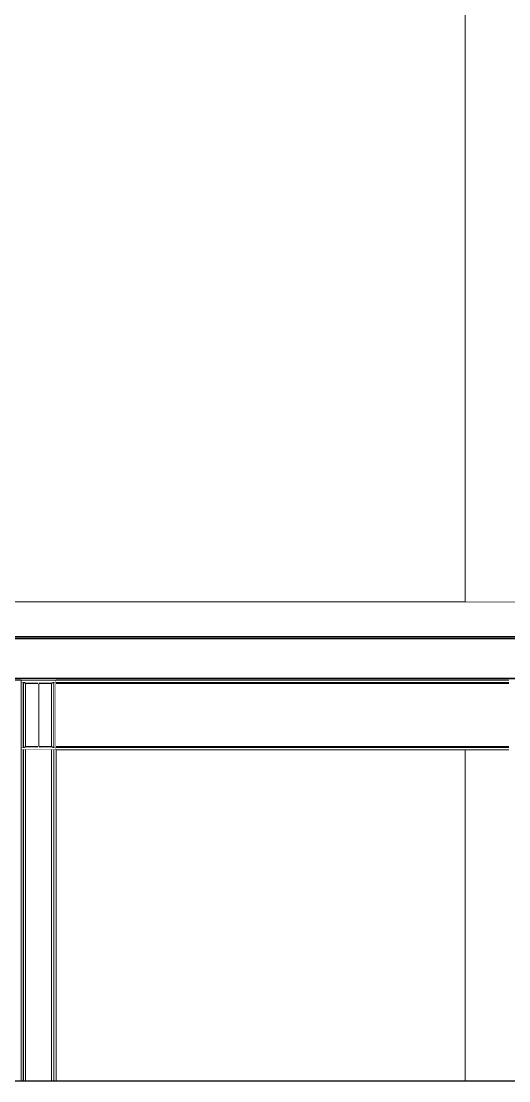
# Model space of a CAD drawing. Extents: x -3080 to 28500, y -1326 to 31609.
# Drawn here: x 20710 to 20990, y 27376 to 27984 of the extents above; entities that cross this region are included whole.
import ezdxf
from ezdxf.xclip import XClip

# ---------------------------------------------------------------- set-up
doc = ezdxf.new("R2010")
doc.units = 0
doc.header["$LTSCALE"] = 100
doc.header["$XCLIPFRAME"] = 2
doc.linetypes.add('188K-SM-07-F10-MECH-CR PIPE-Y2257103$0$X-S-FAB_SL ALL$0$Wipeout_Contour', pattern=[1, 0, -1])
for name, color, linetype in [('0-xref', 8, 'Continuous'), ('188K-SM-07-F10-MECH-CR PIPE-Y2257103$0$X-S-FAB_SL ALL$0$ASP_1', 1, 'Continuous'), ('188K-SM-07-F10-MECH-CR PIPE-Y2257103$0$X-S-FAB_SL ALL$0$Hattch', 7, 'Continuous'), ('188K-SM-07-F10-MECH-CR PIPE-Y2257103$0$X-S-FAB_SL ALL$0$S-BEAM', 7, 'Continuous'), ('188K-SM-07-F10-MECH-CR PIPE-Y2257103$0$X-S-FAB_SL ALL$0$S-COL', 7, 'Continuous'), ('188K-SM-07-F10-MECH-CR PIPE-Y2257103$0$X-S-FAB_SL ALL$0$S-SLAB', 7, 'Continuous')]:
    doc.layers.add(name, color=color, linetype=linetype)

# ---------------------------------------------------------------- blocks, each defined once
blk = doc.blocks.new('188K-SM-07-F10-MECH-CR PIPE-Y2257103$0$X-S-FAB_SL ALL$0$剖面元素_223_3', base_point=(23061.26, -8263.06))
at = {"color": 254, "linetype": '188K-SM-07-F10-MECH-CR PIPE-Y2257103$0$X-S-FAB_SL ALL$0$Wipeout_Contour', "lineweight": 0, "ltscale": 356187.302139}
blk.add_wipeout([(44026.26, -6943.06), (44096.26, -6943.06), (44096.26, -6204.02), (44078.76, -6204.02), (44078.76, -6212.28), (44043.76, -6212.28), (44043.76, -6204.02), (44026.26, -6204.02)], dxfattribs=at).dxf.layer = '188K-SM-07-F10-MECH-CR PIPE-Y2257103$0$X-S-FAB_SL ALL$0$Hattch'
at = {"color": 254, "linetype": '188K-SM-07-F10-MECH-CR PIPE-Y2257103$0$X-S-FAB_SL ALL$0$Wipeout_Contour', "lineweight": 0, "ltscale": 178432.312932}
blk.add_wipeout([(44026.26, -6963.26), (44096.26, -6963.26), (44096.26, -6963.06), (44026.26, -6963.06)], dxfattribs=at).dxf.layer = '188K-SM-07-F10-MECH-CR PIPE-Y2257103$0$X-S-FAB_SL ALL$0$Hattch'
at = {"color": 254, "linetype": '188K-SM-07-F10-MECH-CR PIPE-Y2257103$0$X-S-FAB_SL ALL$0$Wipeout_Contour', "lineweight": 0, "ltscale": 178444.817792}
blk.add_wipeout([(44051.26, -7028.06), (44026.26, -7028.06), (44026.26, -7218.06), (44051.26, -7218.06)], dxfattribs=at).dxf.layer = '188K-SM-07-F10-MECH-CR PIPE-Y2257103$0$X-S-FAB_SL ALL$0$Hattch'
at = {"layer": '188K-SM-07-F10-MECH-CR PIPE-Y2257103$0$X-S-FAB_SL ALL$0$S-COL', "color": 8, "lineweight": 0}
for p, q in [((44026.26, -6943.06), (44026.26, -6204.02)), ((44026.26, -6963.26), (44026.26, -6963.06)), ((44026.26, -7218.06), (44026.26, -7028.06))]:
    blk.add_line(p, q, dxfattribs=at)
blk = doc.blocks.new('188K-SM-07-F10-MECH-CR PIPE-Y2257103$0$X-S-FAB_SL ALL$0$剖面元素_1329_3', base_point=(23061.26, -8263.06))
at = {"layer": '188K-SM-07-F10-MECH-CR PIPE-Y2257103$0$X-S-FAB_SL ALL$0$S-BEAM', "color": 2, "lineweight": 0}
for p, q in [((43771.26, -6988.06), (43771.26, -6989.36)), ((43791.26, -6988.06), (43771.26, -6988.06)), ((43791.26, -6988.06), (43791.26, -6989.36)), ((43771.26, -7026.76), (43771.26, -7028.06)), ((43791.26, -7028.06), (43771.26, -7028.06)), ((43791.26, -7026.76), (43791.26, -7028.06))]:
    blk.add_line(p, q, dxfattribs=at)
at = {"layer": '188K-SM-07-F10-MECH-CR PIPE-Y2257103$0$X-S-FAB_SL ALL$0$S-BEAM', "color": 2, "lineweight": 0, "flags": 128}
for points in [[(43780.69, -6989.54), (43780.26, -6989.36), (43771.26, -6989.36)], [(43780.69, -6989.54), (43780.86, -6989.96), (43780.86, -7026.16), (43780.69, -7026.59)], [(43781.84, -6989.54), (43781.66, -6989.96), (43781.66, -7026.16), (43781.84, -7026.59)], [(43791.26, -6989.36), (43782.26, -6989.36), (43781.84, -6989.54)], [(43780.69, -7026.59), (43780.26, -7026.76), (43771.26, -7026.76)], [(43781.84, -7026.59), (43782.26, -7026.76), (43791.26, -7026.76)]]:
    blk.add_lwpolyline(points, dxfattribs=at)
blk = doc.blocks.new('188K-SM-07-F10-MECH-CR PIPE-Y2257103$0$X-S-FAB_SL ALL$0$剖面元素_2091_3', base_point=(23061.26, -8263.06))
at = {"color": 254, "linetype": '188K-SM-07-F10-MECH-CR PIPE-Y2257103$0$X-S-FAB_SL ALL$0$Wipeout_Contour', "lineweight": 0, "ltscale": 177317.313486}
blk.add_wipeout([(43771.26, -7026.76), (43772.46, -7026.76), (43772.46, -6989.36), (43771.26, -6989.36)], dxfattribs=at).dxf.layer = '188K-SM-07-F10-MECH-CR PIPE-Y2257103$0$X-S-FAB_SL ALL$0$Hattch'
at = {"color": 254, "linetype": '188K-SM-07-F10-MECH-CR PIPE-Y2257103$0$X-S-FAB_SL ALL$0$Wipeout_Contour', "lineweight": 0, "ltscale": 177391.568206}
blk.add_wipeout([(43790.06, -6989.36), (43790.06, -7026.76), (43791.26, -7026.76), (43791.26, -6989.36)], dxfattribs=at).dxf.layer = '188K-SM-07-F10-MECH-CR PIPE-Y2257103$0$X-S-FAB_SL ALL$0$Hattch'
at = {"color": 254, "linetype": '188K-SM-07-F10-MECH-CR PIPE-Y2257103$0$X-S-FAB_SL ALL$0$Wipeout_Contour', "lineweight": 0, "ltscale": 177390.998504}
blk.add_wipeout([(43772.46, -7028.06), (43771.26, -7028.06), (43771.26, -7218.06), (43772.46, -7218.06)], dxfattribs=at).dxf.layer = '188K-SM-07-F10-MECH-CR PIPE-Y2257103$0$X-S-FAB_SL ALL$0$Hattch'
at = {"color": 254, "linetype": '188K-SM-07-F10-MECH-CR PIPE-Y2257103$0$X-S-FAB_SL ALL$0$Wipeout_Contour', "lineweight": 0, "ltscale": 177465.222401}
blk.add_wipeout([(43790.06, -7028.06), (43790.06, -7218.06), (43791.26, -7218.06), (43791.26, -7028.06)], dxfattribs=at).dxf.layer = '188K-SM-07-F10-MECH-CR PIPE-Y2257103$0$X-S-FAB_SL ALL$0$Hattch'
at = {"color": 254, "linetype": '188K-SM-07-F10-MECH-CR PIPE-Y2257103$0$X-S-FAB_SL ALL$0$Wipeout_Contour', "lineweight": 0, "ltscale": 177388.854403}
blk.add_wipeout([(43789.89, -6989.36), (43789.89, -7026.76), (43790.06, -7026.76), (43790.06, -6989.36)], dxfattribs=at).dxf.layer = '188K-SM-07-F10-MECH-CR PIPE-Y2257103$0$X-S-FAB_SL ALL$0$Hattch'
at = {"color": 254, "linetype": '188K-SM-07-F10-MECH-CR PIPE-Y2257103$0$X-S-FAB_SL ALL$0$Wipeout_Contour', "lineweight": 0, "ltscale": 177462.509724}
blk.add_wipeout([(43789.89, -7028.06), (43789.89, -7218.06), (43790.06, -7218.06), (43790.06, -7028.06)], dxfattribs=at).dxf.layer = '188K-SM-07-F10-MECH-CR PIPE-Y2257103$0$X-S-FAB_SL ALL$0$Hattch'
at = {"color": 254, "linetype": '188K-SM-07-F10-MECH-CR PIPE-Y2257103$0$X-S-FAB_SL ALL$0$Wipeout_Contour', "lineweight": 0, "ltscale": 354775.247216}
blk.add_wipeout([(43789.41, -6989.54), (43789.41, -7026.58), (43789.42, -7026.59), (43789.84, -7026.76), (43789.89, -7026.76), (43789.89, -6989.36), (43789.84, -6989.36), (43789.42, -6989.54)], dxfattribs=at).dxf.layer = '188K-SM-07-F10-MECH-CR PIPE-Y2257103$0$X-S-FAB_SL ALL$0$Hattch'
at = {"color": 254, "linetype": '188K-SM-07-F10-MECH-CR PIPE-Y2257103$0$X-S-FAB_SL ALL$0$Wipeout_Contour', "lineweight": 0, "ltscale": 177461.226588}
blk.add_wipeout([(43789.89, -7028.06), (43789.41, -7028.06), (43789.41, -7218.06), (43789.89, -7218.06)], dxfattribs=at).dxf.layer = '188K-SM-07-F10-MECH-CR PIPE-Y2257103$0$X-S-FAB_SL ALL$0$Hattch'
at = {"color": 254, "linetype": '188K-SM-07-F10-MECH-CR PIPE-Y2257103$0$X-S-FAB_SL ALL$0$Wipeout_Contour', "lineweight": 0, "ltscale": 177385.346731}
blk.add_wipeout([(43788.76, -7026.16), (43789.41, -7026.58), (43789.41, -6989.54), (43788.76, -6989.96)], dxfattribs=at).dxf.layer = '188K-SM-07-F10-MECH-CR PIPE-Y2257103$0$X-S-FAB_SL ALL$0$Hattch'
at = {"color": 254, "linetype": '188K-SM-07-F10-MECH-CR PIPE-Y2257103$0$X-S-FAB_SL ALL$0$Wipeout_Contour', "lineweight": 0, "ltscale": 177459.004142}
blk.add_wipeout([(43789.41, -7028.06), (43788.76, -7028.06), (43788.76, -7218.06), (43789.41, -7218.06)], dxfattribs=at).dxf.layer = '188K-SM-07-F10-MECH-CR PIPE-Y2257103$0$X-S-FAB_SL ALL$0$Hattch'
at = {"color": 254, "linetype": '188K-SM-07-F10-MECH-CR PIPE-Y2257103$0$X-S-FAB_SL ALL$0$Wipeout_Contour', "lineweight": 0, "ltscale": 177428.110458}
blk.add_wipeout([(43773.76, -7028.06), (43773.76, -7218.06), (43788.76, -7218.06), (43788.76, -7028.06)], dxfattribs=at).dxf.layer = '188K-SM-07-F10-MECH-CR PIPE-Y2257103$0$X-S-FAB_SL ALL$0$Hattch'
at = {"color": 254, "linetype": '188K-SM-07-F10-MECH-CR PIPE-Y2257103$0$X-S-FAB_SL ALL$0$Wipeout_Contour', "lineweight": 0, "ltscale": 177338.838437}
blk.add_wipeout([(43773.76, -6989.96), (43773.76, -7026.16), (43780.86, -7026.16), (43780.86, -6989.96)], dxfattribs=at).dxf.layer = '188K-SM-07-F10-MECH-CR PIPE-Y2257103$0$X-S-FAB_SL ALL$0$Hattch'
at = {"color": 254, "linetype": '188K-SM-07-F10-MECH-CR PIPE-Y2257103$0$X-S-FAB_SL ALL$0$Wipeout_Contour', "lineweight": 0, "ltscale": 177370.04121}
blk.add_wipeout([(43788.76, -6989.96), (43781.66, -6989.96), (43781.66, -7026.16), (43788.76, -7026.16)], dxfattribs=at).dxf.layer = '188K-SM-07-F10-MECH-CR PIPE-Y2257103$0$X-S-FAB_SL ALL$0$Hattch'
at = {"color": 254, "linetype": '188K-SM-07-F10-MECH-CR PIPE-Y2257103$0$X-S-FAB_SL ALL$0$Wipeout_Contour', "lineweight": 0, "ltscale": 177397.216693}
blk.add_wipeout([(43773.76, -7028.06), (43773.11, -7028.06), (43773.11, -7218.06), (43773.76, -7218.06)], dxfattribs=at).dxf.layer = '188K-SM-07-F10-MECH-CR PIPE-Y2257103$0$X-S-FAB_SL ALL$0$Hattch'
at = {"layer": '188K-SM-07-F10-MECH-CR PIPE-Y2257103$0$X-S-FAB_SL ALL$0$S-COL', "color": 8, "lineweight": 0}
for p, q in [((43788.76, -7026.16), (43788.76, -6989.96)), ((43790.06, -7026.76), (43790.06, -6989.36)), ((43791.26, -7026.76), (43791.26, -6989.36)), ((43788.76, -7218.06), (43788.76, -7028.06)), ((43790.06, -7218.06), (43790.06, -7028.06)), ((43791.26, -7218.06), (43791.26, -7028.06))]:
    blk.add_line(p, q, dxfattribs=at)
at = {"color": 254, "linetype": '188K-SM-07-F10-MECH-CR PIPE-Y2257103$0$X-S-FAB_SL ALL$0$Wipeout_Contour', "lineweight": 0, "ltscale": 177323.533622}
blk.add_wipeout([(43773.76, -6989.96), (43773.11, -6989.54), (43773.11, -7026.58), (43773.76, -7026.16)], dxfattribs=at).dxf.layer = '188K-SM-07-F10-MECH-CR PIPE-Y2257103$0$X-S-FAB_SL ALL$0$Hattch'
at = {"color": 254, "linetype": '188K-SM-07-F10-MECH-CR PIPE-Y2257103$0$X-S-FAB_SL ALL$0$Wipeout_Contour', "lineweight": 0, "ltscale": 354642.516839}
blk.add_wipeout([(43772.64, -6989.36), (43772.64, -7026.76), (43772.69, -7026.76), (43773.11, -7026.59), (43773.11, -7026.58), (43773.11, -6989.54), (43773.11, -6989.54), (43772.69, -6989.36)], dxfattribs=at).dxf.layer = '188K-SM-07-F10-MECH-CR PIPE-Y2257103$0$X-S-FAB_SL ALL$0$Hattch'
at = {"color": 254, "linetype": '188K-SM-07-F10-MECH-CR PIPE-Y2257103$0$X-S-FAB_SL ALL$0$Wipeout_Contour', "lineweight": 0, "ltscale": 177394.994266}
blk.add_wipeout([(43773.11, -7028.06), (43772.64, -7028.06), (43772.64, -7218.06), (43773.11, -7218.06)], dxfattribs=at).dxf.layer = '188K-SM-07-F10-MECH-CR PIPE-Y2257103$0$X-S-FAB_SL ALL$0$Hattch'
at = {"color": 254, "linetype": '188K-SM-07-F10-MECH-CR PIPE-Y2257103$0$X-S-FAB_SL ALL$0$Wipeout_Contour', "lineweight": 0, "ltscale": 177393.71115}
blk.add_wipeout([(43772.46, -7218.06), (43772.64, -7218.06), (43772.64, -7028.06), (43772.46, -7028.06)], dxfattribs=at).dxf.layer = '188K-SM-07-F10-MECH-CR PIPE-Y2257103$0$X-S-FAB_SL ALL$0$Hattch'
at = {"color": 254, "linetype": '188K-SM-07-F10-MECH-CR PIPE-Y2257103$0$X-S-FAB_SL ALL$0$Wipeout_Contour', "lineweight": 0, "ltscale": 177320.027258}
blk.add_wipeout([(43772.64, -6989.36), (43772.46, -6989.36), (43772.46, -7026.76), (43772.64, -7026.76)], dxfattribs=at).dxf.layer = '188K-SM-07-F10-MECH-CR PIPE-Y2257103$0$X-S-FAB_SL ALL$0$Hattch'
at = {"layer": '188K-SM-07-F10-MECH-CR PIPE-Y2257103$0$X-S-FAB_SL ALL$0$S-COL', "color": 8, "lineweight": 0}
for p, q in [((43771.26, -7026.76), (43771.26, -6989.36)), ((43772.46, -7026.76), (43772.46, -6989.36)), ((43773.76, -7026.16), (43773.76, -6989.96)), ((43771.26, -7218.06), (43771.26, -7028.06)), ((43772.46, -7218.06), (43772.46, -7028.06)), ((43773.76, -7218.06), (43773.76, -7028.06))]:
    blk.add_line(p, q, dxfattribs=at)
blk = doc.blocks.new('188K-SM-07-F10-MECH-CR PIPE-Y2257103$0$X-S-FAB_SL ALL$0$剖面元素_2189_3', base_point=(23061.26, -8263.06))
at = {"color": 254, "linetype": '188K-SM-07-F10-MECH-CR PIPE-Y2257103$0$X-S-FAB_SL ALL$0$Wipeout_Contour', "lineweight": 0, "ltscale": 168576.746401}
blk.add_wipeout([(38161.26, -6987.26), (38161.26, -6988.06), (44952.76, -6988.06), (44952.76, -6987.26)], dxfattribs=at).dxf.layer = '188K-SM-07-F10-MECH-CR PIPE-Y2257103$0$X-S-FAB_SL ALL$0$Hattch'
at = {"color": 254, "linetype": '188K-SM-07-F10-MECH-CR PIPE-Y2257103$0$X-S-FAB_SL ALL$0$Wipeout_Contour', "lineweight": 0, "ltscale": 168576.450104}
blk.add_wipeout([(38161.26, -6987.18), (38161.26, -6987.26), (44952.76, -6987.26), (44952.76, -6987.18)], dxfattribs=at).dxf.layer = '188K-SM-07-F10-MECH-CR PIPE-Y2257103$0$X-S-FAB_SL ALL$0$Hattch'
at = {"color": 254, "linetype": '188K-SM-07-F10-MECH-CR PIPE-Y2257103$0$X-S-FAB_SL ALL$0$Wipeout_Contour', "lineweight": 0, "ltscale": 168576.349998}
blk.add_wipeout([(38161.26, -6986.96), (38161.26, -6987.18), (44952.76, -6987.18), (44952.76, -6986.96)], dxfattribs=at).dxf.layer = '188K-SM-07-F10-MECH-CR PIPE-Y2257103$0$X-S-FAB_SL ALL$0$Hattch'
at = {"color": 254, "linetype": '188K-SM-07-F10-MECH-CR PIPE-Y2257103$0$X-S-FAB_SL ALL$0$Wipeout_Contour', "lineweight": 0, "ltscale": 168568.749907}
blk.add_wipeout([(38161.26, -6964.36), (38161.26, -6986.96), (44952.76, -6986.96), (44952.76, -6964.36)], dxfattribs=at).dxf.layer = '188K-SM-07-F10-MECH-CR PIPE-Y2257103$0$X-S-FAB_SL ALL$0$Hattch'
at = {"layer": '188K-SM-07-F10-MECH-CR PIPE-Y2257103$0$X-S-FAB_SL ALL$0$S-BEAM', "color": 8, "lineweight": 0}
for p, q in [((38161.26, -6986.96), (44952.76, -6986.96)), ((38161.26, -6987.26), (44952.76, -6987.26)), ((43511.26, -6988.06), (43771.26, -6988.06)), ((43791.26, -6988.06), (44051.26, -6988.06))]:
    blk.add_line(p, q, dxfattribs=at)
at = {"color": 254, "linetype": '188K-SM-07-F10-MECH-CR PIPE-Y2257103$0$X-S-FAB_SL ALL$0$Wipeout_Contour', "lineweight": 0, "ltscale": 168561.149864}
blk.add_wipeout([(38161.26, -6964.15), (38161.26, -6964.36), (44952.76, -6964.36), (44952.76, -6964.15)], dxfattribs=at).dxf.layer = '188K-SM-07-F10-MECH-CR PIPE-Y2257103$0$X-S-FAB_SL ALL$0$Hattch'
at = {"color": 254, "linetype": '188K-SM-07-F10-MECH-CR PIPE-Y2257103$0$X-S-FAB_SL ALL$0$Wipeout_Contour', "lineweight": 0, "ltscale": 168561.050075}
blk.add_wipeout([(38161.26, -6964.06), (38161.26, -6964.15), (44952.76, -6964.15), (44952.76, -6964.06)], dxfattribs=at).dxf.layer = '188K-SM-07-F10-MECH-CR PIPE-Y2257103$0$X-S-FAB_SL ALL$0$Hattch'
at = {"color": 254, "linetype": '188K-SM-07-F10-MECH-CR PIPE-Y2257103$0$X-S-FAB_SL ALL$0$Wipeout_Contour', "lineweight": 0, "ltscale": 168560.754769}
blk.add_wipeout([(38161.26, -6963.26), (38161.26, -6964.06), (44952.76, -6964.06), (44952.76, -6963.26)], dxfattribs=at).dxf.layer = '188K-SM-07-F10-MECH-CR PIPE-Y2257103$0$X-S-FAB_SL ALL$0$Hattch'
at = {"layer": '188K-SM-07-F10-MECH-CR PIPE-Y2257103$0$X-S-FAB_SL ALL$0$S-BEAM', "color": 8, "lineweight": 0}
for p, q in [((38161.26, -6963.26), (44952.76, -6963.26)), ((38161.26, -6964.06), (44952.76, -6964.06)), ((38161.26, -6964.36), (44952.76, -6964.36))]:
    blk.add_line(p, q, dxfattribs=at)
blk = doc.blocks.new('188K-SM-07-F10-MECH-CR PIPE-Y2257103$0$X-S-FAB_SL ALL$0$A$C2e9ab586')
at = {"layer": '188K-SM-07-F10-MECH-CR PIPE-Y2257103$0$X-S-FAB_SL ALL$0$S-SLAB', "color": 15, "lineweight": 0}
for p, q in [((-4556.39, 1605), (-10511.39, 1605)), ((-4556.39, 1585), (-10511.39, 1585))]:
    blk.add_line(p, q, dxfattribs=at)
at = {"layer": '188K-SM-07-F10-MECH-CR PIPE-Y2257103$0$X-S-FAB_SL ALL$0$S-BEAM', "lineweight": 0}
blk.add_blockref('188K-SM-07-F10-MECH-CR PIPE-Y2257103$0$X-S-FAB_SL ALL$0$剖面元素_1329_3', (-28106.39, 285), dxfattribs=at)
at = {"layer": '188K-SM-07-F10-MECH-CR PIPE-Y2257103$0$X-S-FAB_SL ALL$0$S-COL', "lineweight": 0}
for name in ['188K-SM-07-F10-MECH-CR PIPE-Y2257103$0$X-S-FAB_SL ALL$0$剖面元素_223_3', '188K-SM-07-F10-MECH-CR PIPE-Y2257103$0$X-S-FAB_SL ALL$0$剖面元素_2091_3']:
    blk.add_blockref(name, (-28106.39, 285), dxfattribs=at)
at = {"color": 254, "linetype": '188K-SM-07-F10-MECH-CR PIPE-Y2257103$0$X-S-FAB_SL ALL$0$Wipeout_Contour', "lineweight": 0, "ltscale": 177360.747624}
blk.add_wipeout([(-7385.39, 1558.7), (-7385.81, 1558.52), (-7378.23, 1558.52), (-7377.81, 1558.7)], dxfattribs=at).dxf.layer = '188K-SM-07-F10-MECH-CR PIPE-Y2257103$0$X-S-FAB_SL ALL$0$Hattch'
at = {"color": 254, "linetype": '188K-SM-07-F10-MECH-CR PIPE-Y2257103$0$X-S-FAB_SL ALL$0$Wipeout_Contour', "lineweight": 0, "ltscale": 177384.279569}
blk.add_wipeout([(-7378.23, 1521.48), (-7385.81, 1521.48), (-7385.39, 1521.3), (-7377.81, 1521.3)], dxfattribs=at).dxf.layer = '188K-SM-07-F10-MECH-CR PIPE-Y2257103$0$X-S-FAB_SL ALL$0$Hattch'
at = {"color": 254, "linetype": '188K-SM-07-F10-MECH-CR PIPE-Y2257103$0$X-S-FAB_SL ALL$0$Wipeout_Contour', "lineweight": 0, "ltscale": 221702.502447}
blk.add_wipeout([(-7378.89, 1558.1), (-7378.24, 1558.52), (-7378.23, 1558.52), (-7385.81, 1558.52), (-7385.99, 1558.1)], dxfattribs=at).dxf.layer = '188K-SM-07-F10-MECH-CR PIPE-Y2257103$0$X-S-FAB_SL ALL$0$Hattch'
at = {"color": 254, "linetype": '188K-SM-07-F10-MECH-CR PIPE-Y2257103$0$X-S-FAB_SL ALL$0$Wipeout_Contour', "lineweight": 0, "ltscale": 221731.664124}
blk.add_wipeout([(-7378.24, 1521.48), (-7378.89, 1521.9), (-7385.99, 1521.9), (-7385.81, 1521.48), (-7378.23, 1521.48)], dxfattribs=at).dxf.layer = '188K-SM-07-F10-MECH-CR PIPE-Y2257103$0$X-S-FAB_SL ALL$0$Hattch'
at = {"color": 254, "linetype": '188K-SM-07-F10-MECH-CR PIPE-Y2257103$0$X-S-FAB_SL ALL$0$Wipeout_Contour', "lineweight": 0, "ltscale": 221654.433376}
blk.add_wipeout([(-7394.54, 1558.52), (-7394.54, 1558.52), (-7393.89, 1558.1), (-7386.79, 1558.1), (-7386.96, 1558.52)], dxfattribs=at).dxf.layer = '188K-SM-07-F10-MECH-CR PIPE-Y2257103$0$X-S-FAB_SL ALL$0$Hattch'
at = {"color": 254, "linetype": '188K-SM-07-F10-MECH-CR PIPE-Y2257103$0$X-S-FAB_SL ALL$0$Wipeout_Contour', "lineweight": 0, "ltscale": 221683.601405}
blk.add_wipeout([(-7393.89, 1521.9), (-7394.54, 1521.48), (-7394.54, 1521.48), (-7386.96, 1521.48), (-7386.79, 1521.9)], dxfattribs=at).dxf.layer = '188K-SM-07-F10-MECH-CR PIPE-Y2257103$0$X-S-FAB_SL ALL$0$Hattch'
at = {"color": 254, "linetype": '188K-SM-07-F10-MECH-CR PIPE-Y2257103$0$X-S-FAB_SL ALL$0$Wipeout_Contour', "lineweight": 0, "ltscale": 177919.63994}
blk.add_wipeout([(-7116.39, 1520), (-7116.39, 1521.3), (-7376.39, 1521.3), (-7376.39, 1520)], dxfattribs=at).dxf.layer = '188K-SM-07-F10-MECH-CR PIPE-Y2257103$0$X-S-FAB_SL ALL$0$Hattch'
at = {"color": 254, "linetype": '188K-SM-07-F10-MECH-CR PIPE-Y2257103$0$X-S-FAB_SL ALL$0$Wipeout_Contour', "lineweight": 0, "ltscale": 177324.599099}
blk.add_wipeout([(-7394.96, 1558.7), (-7394.54, 1558.52), (-7386.96, 1558.52), (-7387.39, 1558.7)], dxfattribs=at).dxf.layer = '188K-SM-07-F10-MECH-CR PIPE-Y2257103$0$X-S-FAB_SL ALL$0$Hattch'
at = {"color": 254, "linetype": '188K-SM-07-F10-MECH-CR PIPE-Y2257103$0$X-S-FAB_SL ALL$0$Wipeout_Contour', "lineweight": 0, "ltscale": 177348.135841}
blk.add_wipeout([(-7394.96, 1521.3), (-7387.39, 1521.3), (-7386.96, 1521.48), (-7394.54, 1521.48)], dxfattribs=at).dxf.layer = '188K-SM-07-F10-MECH-CR PIPE-Y2257103$0$X-S-FAB_SL ALL$0$Hattch'
at = {"color": 254, "linetype": '188K-SM-07-F10-MECH-CR PIPE-Y2257103$0$X-S-FAB_SL ALL$0$Wipeout_Contour', "lineweight": 0, "ltscale": 177919.17363}
blk.add_wipeout([(-7116.39, 1521.48), (-7376.39, 1521.48), (-7376.39, 1521.3), (-7116.39, 1521.3)], dxfattribs=at).dxf.layer = '188K-SM-07-F10-MECH-CR PIPE-Y2257103$0$X-S-FAB_SL ALL$0$Hattch'
at = {"layer": '188K-SM-07-F10-MECH-CR PIPE-Y2257103$0$X-S-FAB_SL ALL$0$S-BEAM', "color": 8, "lineweight": 0}
for p, q in [((-7394.54, 1558.52), (-7394.96, 1558.7)), ((-7394.54, 1558.52), (-7393.89, 1558.1)), ((-7386.79, 1558.1), (-7393.89, 1558.1)), ((-7394.54, 1521.48), (-7394.96, 1521.3)), ((-7393.89, 1521.9), (-7394.54, 1521.48)), ((-7386.79, 1521.9), (-7393.89, 1521.9))]:
    blk.add_line(p, q, dxfattribs=at)
at = {"color": 254, "linetype": '188K-SM-07-F10-MECH-CR PIPE-Y2257103$0$X-S-FAB_SL ALL$0$Wipeout_Contour', "lineweight": 0, "ltscale": 177918.984066}
blk.add_wipeout([(-7376.39, 1521.9), (-7376.39, 1521.48), (-7116.39, 1521.48), (-7116.39, 1521.9)], dxfattribs=at).dxf.layer = '188K-SM-07-F10-MECH-CR PIPE-Y2257103$0$X-S-FAB_SL ALL$0$Hattch'
at = {"color": 254, "linetype": '188K-SM-07-F10-MECH-CR PIPE-Y2257103$0$X-S-FAB_SL ALL$0$Wipeout_Contour', "lineweight": 0, "ltscale": 177907.442236}
blk.add_wipeout([(-7376.39, 1558.1), (-7376.39, 1521.9), (-7116.39, 1521.9), (-7116.39, 1558.1)], dxfattribs=at).dxf.layer = '188K-SM-07-F10-MECH-CR PIPE-Y2257103$0$X-S-FAB_SL ALL$0$Hattch'
at = {"layer": '188K-SM-07-F10-MECH-CR PIPE-Y2257103$0$X-S-FAB_SL ALL$0$S-BEAM', "color": 8, "lineweight": 0}
for p, q in [((-7378.89, 1521.9), (-7385.99, 1521.9)), ((-7378.24, 1521.48), (-7378.89, 1521.9)), ((-7377.81, 1521.3), (-7378.23, 1521.48)), ((-7116.39, 1521.9), (-7376.39, 1521.9)), ((-7116.39, 1521.3), (-7376.39, 1521.3)), ((-7116.39, 1520), (-7376.39, 1520))]:
    blk.add_line(p, q, dxfattribs=at)
at = {"color": 254, "linetype": '188K-SM-07-F10-MECH-CR PIPE-Y2257103$0$X-S-FAB_SL ALL$0$Wipeout_Contour', "lineweight": 0, "ltscale": 177895.900838}
blk.add_wipeout([(-7376.39, 1558.52), (-7376.39, 1558.1), (-7116.39, 1558.1), (-7116.39, 1558.52)], dxfattribs=at).dxf.layer = '188K-SM-07-F10-MECH-CR PIPE-Y2257103$0$X-S-FAB_SL ALL$0$Hattch'
at = {"color": 254, "linetype": '188K-SM-07-F10-MECH-CR PIPE-Y2257103$0$X-S-FAB_SL ALL$0$Wipeout_Contour', "lineweight": 0, "ltscale": 177895.712239}
blk.add_wipeout([(-7376.39, 1558.52), (-7116.39, 1558.52), (-7116.39, 1558.7), (-7376.39, 1558.7)], dxfattribs=at).dxf.layer = '188K-SM-07-F10-MECH-CR PIPE-Y2257103$0$X-S-FAB_SL ALL$0$Hattch'
at = {"color": 254, "linetype": '188K-SM-07-F10-MECH-CR PIPE-Y2257103$0$X-S-FAB_SL ALL$0$Wipeout_Contour', "lineweight": 0, "ltscale": 177895.248436}
blk.add_wipeout([(-7116.39, 1558.7), (-7116.39, 1560), (-7376.39, 1560), (-7376.39, 1558.7)], dxfattribs=at).dxf.layer = '188K-SM-07-F10-MECH-CR PIPE-Y2257103$0$X-S-FAB_SL ALL$0$Hattch'
at = {"layer": '188K-SM-07-F10-MECH-CR PIPE-Y2257103$0$X-S-FAB_SL ALL$0$S-BEAM', "color": 8, "lineweight": 0}
for p, q in [((-7385.99, 1558.1), (-7378.89, 1558.1)), ((-7378.89, 1558.1), (-7378.24, 1558.52)), ((-7377.81, 1558.7), (-7378.23, 1558.52)), ((-7116.39, 1558.7), (-7376.39, 1558.7)), ((-7116.39, 1558.1), (-7376.39, 1558.1))]:
    blk.add_line(p, q, dxfattribs=at)
at = {"layer": '188K-SM-07-F10-MECH-CR PIPE-Y2257103$0$X-S-FAB_SL ALL$0$S-BEAM', "lineweight": 0}
blk.add_blockref('188K-SM-07-F10-MECH-CR PIPE-Y2257103$0$X-S-FAB_SL ALL$0$剖面元素_2189_3', (-28106.39, 285), dxfattribs=at)
blk = doc.blocks.new('188K-SM-07-F10-MECH-CR PIPE-Y2257103$0$X-S-FAB_SL ALL')
at = {"layer": '188K-SM-07-F10-MECH-CR PIPE-Y2257103$0$X-S-FAB_SL ALL$0$ASP_1'}
blk.add_blockref('188K-SM-07-F10-MECH-CR PIPE-Y2257103$0$X-S-FAB_SL ALL$0$A$C2e9ab586', (23632.864, -73288.977), dxfattribs=at)
blk.add_line((-2728.521, -71958.977), (19076.479, -71958.977), dxfattribs=at)
blk = doc.blocks.new('188K-SM-07-F10-MECH-CR PIPE-Y2257103')
ref = blk.add_blockref('188K-SM-07-F10-MECH-CR PIPE-Y2257103$0$X-S-FAB_SL ALL', (4473.521, 99334.763))
XClip(ref).set_block_clipping_path([(-7553.4648570136, -75341.9369645483), (24026.2025623869, -67725.7696244382)])

msp = doc.modelspace()

# ---------------------------------------------------------------- block references
at = {"layer": '0-xref'}
msp.add_blockref('188K-SM-07-F10-MECH-CR PIPE-Y2257103', (0, 0), dxfattribs=at)

doc.saveas('drawing.dxf')
